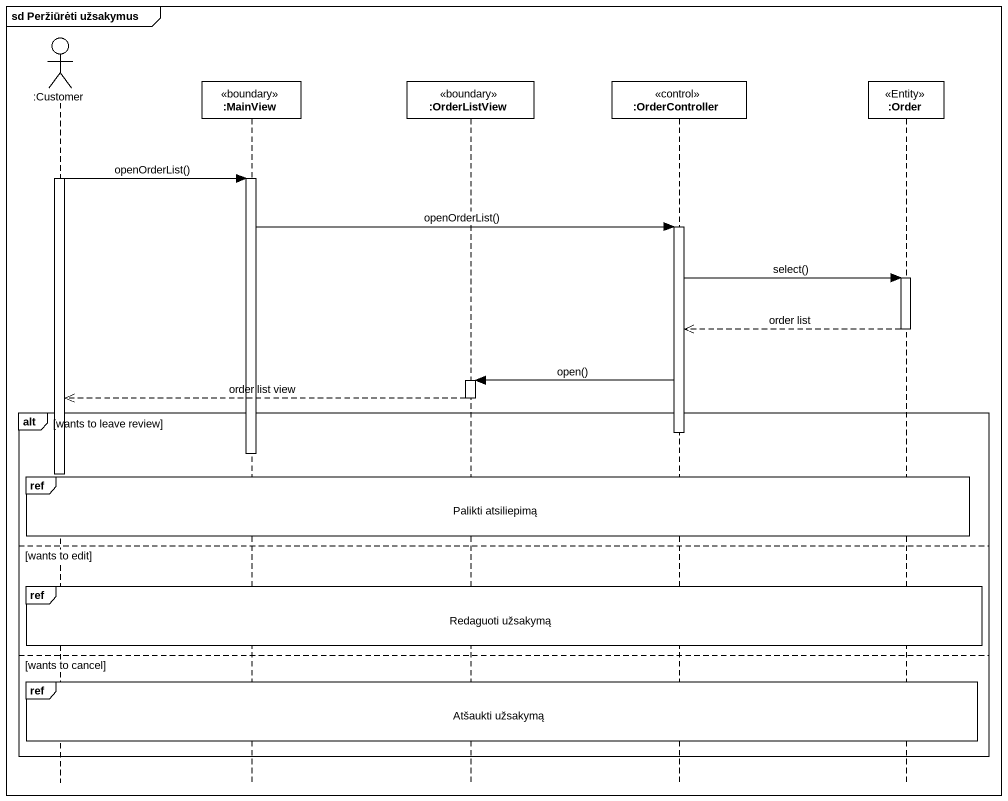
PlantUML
@startuml
mainframe sd Peržiūrėti užsakymus
hide footbox
actor ":Customer" as Customer
participant ":MainView" as MainView <<boundary>>
participant ":OrderListView" as OrderListView <<boundary>>
participant ":OrderController" as OrderController <<control>>
participant ":Order" as Order <<Entity>>

activate Customer
Customer -> MainView : openOrderList()
activate MainView
MainView -> OrderController : openOrderList()
activate OrderController
OrderController -> Order : select()
activate Order
Order -->> OrderController : order list
deactivate Order
OrderController -> OrderListView : open()
activate OrderListView
OrderListView -->> Customer : order list view
deactivate OrderListView
alt wants to leave review
  deactivate OrderController
  deactivate MainView
  deactivate Customer
  ref over Customer, MainView, OrderListView, OrderController, Order : Palikti atsiliepimą
else wants to edit
  ref over Customer, MainView, OrderListView, OrderController, Order : Redaguoti užsakymą
else wants to cancel
  ref over Customer, MainView, OrderListView, OrderController, Order : Atšaukti užsakymą
end
@enduml
